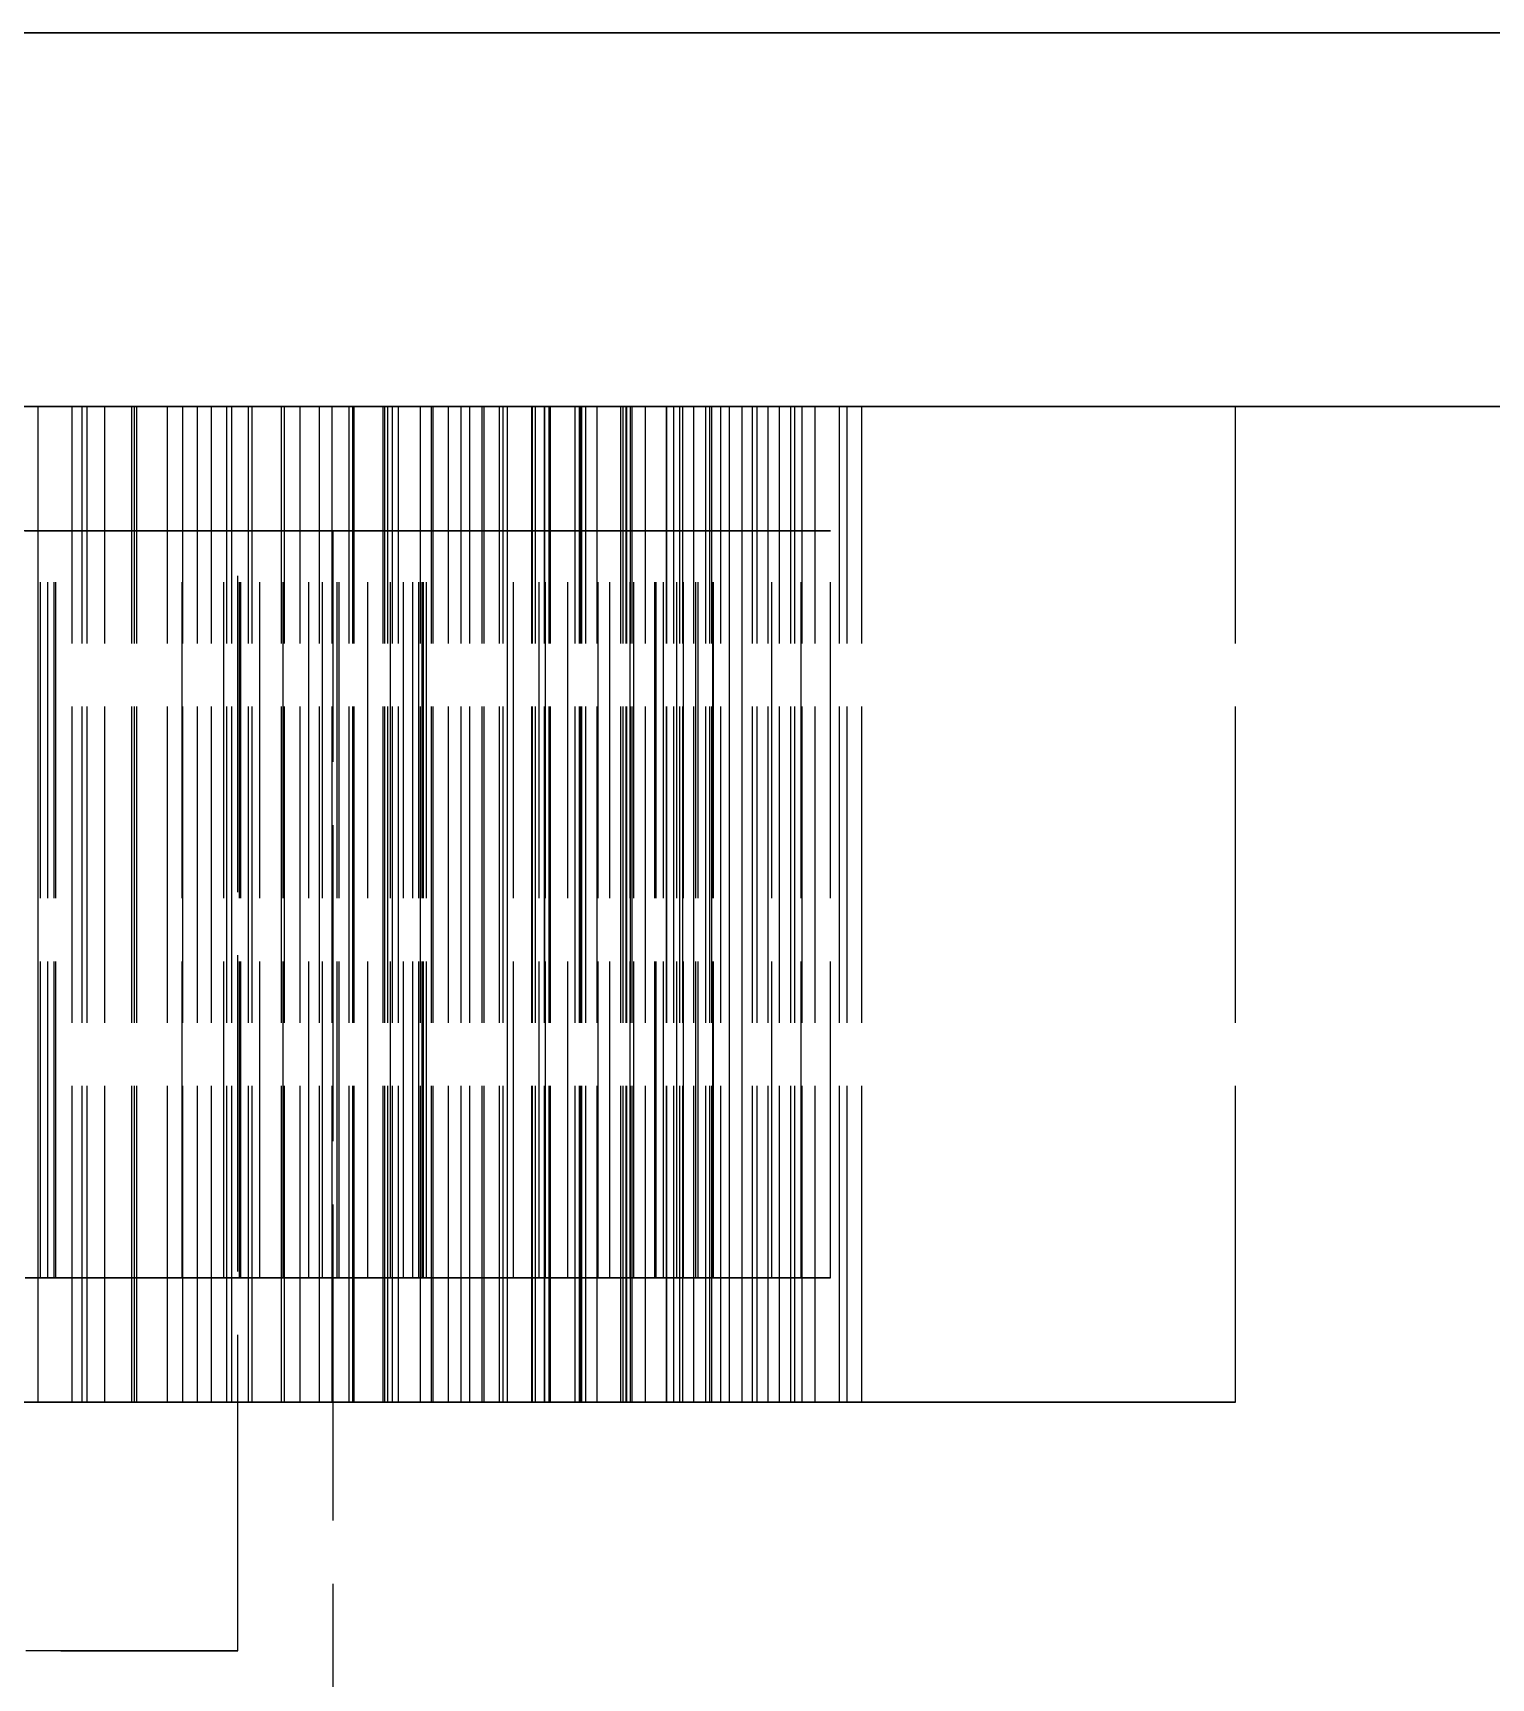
# Model space of a CAD drawing. Header units: millimetres. Extents: x -13 to 276, y -50 to 157.
# Drawn here: x 39.54 to 45.4, y 137.9 to 144.51 of the extents above; entities that cross this region are included whole.
import ezdxf

# ---------------------------------------------------------------- set-up
doc = ezdxf.new("R2010")
doc.units = ezdxf.units.MM
doc.linetypes.add('DASHED', pattern=[1.524, 1.27, -0.254])
doc.layers.add('HIDDEN', color=8, linetype='DASHED')
doc.layers.add('VISIBLE', color=7, linetype='CONTINUOUS')

msp = doc.modelspace()

# ---------------------------------------------------------------- linework, layer by layer
at = {"layer": 'HIDDEN'}
for points in [[(34.77381, 144.51), (35.53571, 144.51), (36.29762, 144.51), (37.05952, 144.51), (37.82143, 144.51), (38.58333, 144.51), (39.34524, 144.51), (40.10714, 144.51), (40.86905, 144.51), (41.63095, 144.51), (42.39286, 144.51), (43.15476, 144.51), (43.91667, 144.51), (44.67857, 144.51), (45.44048, 144.51), (46.20238, 144.51), (46.96429, 144.51), (47.72619, 144.51), (48.4881, 144.51), (49.25, 144.51)], [(44.375, 143.01), (43.76786, 143.01), (43.16071, 143.01), (42.55357, 143.01), (41.94643, 143.01), (41.33929, 143.01), (40.73214, 143.01), (40.125, 143.01), (39.51786, 143.01), (38.91071, 143.01), (38.30357, 143.01), (37.69643, 143.01), (37.08929, 143.01), (36.48214, 143.01), (35.875, 143.01), (35.26786, 143.01)], [(35.26786, 143.01), (35.875, 143.01), (36.48214, 143.01), (37.08929, 143.01), (37.69643, 143.01), (38.30357, 143.01), (38.91071, 143.01), (39.51786, 143.01), (40.125, 143.01), (40.73214, 143.01), (41.33929, 143.01), (41.94643, 143.01), (42.55357, 143.01), (43.16071, 143.01), (43.76786, 143.01), (44.375, 143.01)], [(47.25, 143.01), (46.55159, 143.01), (45.85317, 143.01), (45.15476, 143.01), (44.45635, 143.01), (43.75794, 143.01), (43.05952, 143.01), (42.36111, 143.01), (41.6627, 143.01), (40.96429, 143.01), (40.26587, 143.01), (39.56746, 143.01), (38.86905, 143.01), (38.17063, 143.01), (37.47222, 143.01), (36.77381, 143.01), (36.0754, 143.01), (35.37698, 143.01)], [(35.37698, 143.01), (36.0754, 143.01), (36.77381, 143.01), (37.47222, 143.01), (38.17063, 143.01), (38.86905, 143.01), (39.56746, 143.01), (40.26587, 143.01), (40.96429, 143.01), (41.6627, 143.01), (42.36111, 143.01), (43.05952, 143.01), (43.75794, 143.01), (44.45635, 143.01), (45.15476, 143.01), (45.85317, 143.01), (46.55159, 143.01), (47.25, 143.01)], [(39.74168, 143.01), (39.54443, 143.01)], [(39.54443, 143.01), (39.74168, 143.01)], [(39.76215, 143.01), (39.56522, 143.01)], [(39.56522, 143.01), (39.70149, 143.01)], [(39.70149, 143.01), (39.56522, 143.01)], [(39.56522, 143.01), (39.76215, 143.01)], [(39.56522, 139.01), (39.56522, 143.01)], [(39.56522, 139.01), (39.56522, 143.01)], [(39.70149, 143.01), (39.83346, 143.01)], [(39.83346, 143.01), (39.70149, 143.01)], [(39.70149, 139.01), (39.70149, 143.01)], [(39.70149, 139.01), (39.70149, 143.01)], [(39.94226, 143.01), (39.74168, 143.01)], [(39.74168, 143.01), (39.94226, 143.01)], [(39.74168, 139.01), (39.74168, 143.01)], [(39.74168, 139.01), (39.74168, 143.01)], [(39.95218, 143.01), (39.76215, 143.01)], [(39.76215, 143.01), (39.95218, 143.01)], [(39.76215, 139.01), (39.76215, 143.01)], [(39.76215, 139.01), (39.76215, 143.01)], [(39.83346, 143.01), (39.96142, 143.01)], [(39.96142, 143.01), (39.83346, 143.01)], [(39.83346, 139.01), (39.83346, 143.01)], [(39.83346, 139.01), (39.83346, 143.01)], [(40.14596, 143.01), (39.94226, 143.01)], [(39.94226, 143.01), (40.14596, 143.01)], [(39.94226, 139.01), (39.94226, 143.01)], [(39.94226, 139.01), (39.94226, 143.01)], [(40.14596, 143.01), (39.95218, 143.01)], [(39.95218, 143.01), (40.14596, 143.01)], [(39.95218, 139.01), (39.95218, 143.01)], [(39.95218, 139.01), (39.95218, 143.01)], [(39.96142, 143.01), (40.08555, 143.01)], [(40.08555, 143.01), (39.96142, 143.01)], [(39.96142, 139.01), (39.96142, 143.01)], [(39.96142, 139.01), (39.96142, 143.01)], [(40.08555, 143.01), (40.206, 143.01)], [(40.206, 143.01), (40.08555, 143.01)], [(40.08555, 139.01), (40.08555, 143.01)], [(40.08555, 139.01), (40.08555, 143.01)], [(40.34307, 143.01), (40.14596, 143.01)], [(40.32283, 143.01), (40.14596, 143.01)], [(40.14596, 143.01), (40.32283, 143.01)], [(40.14596, 143.01), (40.34307, 143.01)], [(40.14596, 139.01), (40.14596, 143.01)], [(40.14596, 139.01), (40.14596, 143.01)], [(40.14596, 139.01), (40.14596, 143.01)], [(40.14596, 139.01), (40.14596, 143.01)], [(40.206, 143.01), (40.32283, 143.01)], [(40.32283, 143.01), (40.206, 143.01)], [(40.206, 139.01), (40.206, 143.01)], [(40.206, 139.01), (40.206, 143.01)], [(40.4247, 143.01), (40.26123, 143.01)], [(40.26123, 143.01), (40.40976, 143.01)], [(40.40976, 143.01), (40.26123, 143.01)], [(40.26123, 143.01), (40.4247, 143.01)], [(40.26123, 139.01), (40.26123, 143.01)], [(40.26123, 139.01), (40.26123, 143.01)], [(40.32283, 139.01), (40.32283, 143.01)], [(40.32283, 139.01), (40.32283, 143.01)], [(40.54322, 143.01), (40.34307, 143.01)], [(40.34307, 143.01), (40.54322, 143.01)], [(40.34307, 139.01), (40.34307, 143.01)], [(40.34307, 139.01), (40.34307, 143.01)], [(40.40976, 143.01), (40.55465, 143.01)], [(40.55465, 143.01), (40.40976, 143.01)], [(40.40976, 139.01), (40.40976, 143.01)], [(40.40976, 139.01), (40.40976, 143.01)], [(40.61785, 143.01), (40.4247, 143.01)], [(40.4247, 143.01), (40.61785, 143.01)], [(40.4247, 139.01), (40.4247, 143.01)], [(40.4247, 139.01), (40.4247, 143.01)], [(40.74615, 143.01), (40.54322, 143.01)], [(40.54322, 143.01), (40.74615, 143.01)], [(40.54322, 139.01), (40.54322, 143.01)], [(40.54322, 139.01), (40.54322, 143.01)], [(40.55465, 143.01), (40.69615, 143.01)], [(40.69615, 143.01), (40.55465, 143.01)], [(40.55465, 139.01), (40.55465, 143.01)], [(40.55465, 139.01), (40.55465, 143.01)], [(40.81405, 143.01), (40.61785, 143.01)], [(40.61785, 143.01), (40.81405, 143.01)], [(40.61785, 139.01), (40.61785, 143.01)], [(40.61785, 139.01), (40.61785, 143.01)], [(40.69615, 143.01), (40.83438, 143.01)], [(40.83438, 143.01), (40.69615, 143.01)], [(40.69615, 139.01), (40.69615, 143.01)], [(40.69615, 139.01), (40.69615, 143.01)], [(40.95166, 143.01), (40.74615, 143.01)], [(40.74615, 143.01), (40.95166, 143.01)], [(40.74615, 139.01), (40.74615, 143.01)], [(40.74615, 139.01), (40.74615, 143.01)], [(41.01295, 143.01), (40.81405, 143.01)], [(40.81405, 143.01), (41.01295, 143.01)], [(40.81405, 139.01), (40.81405, 143.01)], [(40.81405, 139.01), (40.81405, 143.01)], [(40.95778, 143.01), (40.82917, 143.01)], [(40.82917, 143.01), (40.98869, 143.01)], [(40.98869, 143.01), (40.82917, 143.01)], [(40.82917, 143.01), (40.95778, 143.01)], [(40.82917, 139.01), (40.82917, 143.01)], [(40.82917, 139.01), (40.82917, 143.01)], [(40.83438, 143.01), (40.96945, 143.01)], [(40.96945, 143.01), (40.83438, 143.01)], [(40.83438, 139.01), (40.83438, 143.01)], [(40.83438, 139.01), (40.83438, 143.01)], [(41.10142, 143.01), (40.95166, 143.01)], [(40.95166, 143.01), (41.10142, 143.01)], [(40.95166, 139.01), (40.95166, 143.01)], [(40.95166, 139.01), (40.95166, 143.01)], [(41.15241, 143.01), (40.95778, 143.01)], [(40.95778, 143.01), (41.15241, 143.01)], [(40.95778, 139.01), (40.95778, 143.01)], [(40.95778, 139.01), (40.95778, 143.01)], [(40.96945, 143.01), (41.10142, 143.01)], [(41.10142, 143.01), (40.96945, 143.01)], [(40.96945, 139.01), (40.96945, 143.01)], [(40.96945, 139.01), (40.96945, 143.01)], [(40.98869, 143.01), (41.14527, 143.01)], [(41.14527, 143.01), (40.98869, 143.01)], [(40.98869, 139.01), (40.98869, 143.01)], [(40.98869, 139.01), (40.98869, 143.01)], [(41.21428, 143.01), (41.01295, 143.01)], [(41.01295, 143.01), (41.21428, 143.01)], [(41.01295, 139.01), (41.01295, 143.01)], [(41.01295, 139.01), (41.01295, 143.01)], [(41.10142, 139.01), (41.10142, 143.01)], [(41.10142, 139.01), (41.10142, 143.01)], [(41.14527, 143.01), (41.29909, 143.01)], [(41.29909, 143.01), (41.14527, 143.01)], [(41.14527, 139.01), (41.14527, 143.01)], [(41.14527, 139.01), (41.14527, 143.01)], [(41.34936, 143.01), (41.15241, 143.01)], [(41.15241, 143.01), (41.34936, 143.01)], [(41.15241, 139.01), (41.15241, 143.01)], [(41.15241, 139.01), (41.15241, 143.01)], [(41.41782, 143.01), (41.21428, 143.01)], [(41.21428, 143.01), (41.41782, 143.01)], [(41.21428, 139.01), (41.21428, 143.01)], [(41.21428, 139.01), (41.21428, 143.01)], [(41.35685, 143.01), (41.26419, 143.01)], [(41.26419, 143.01), (41.43334, 143.01)], [(41.43334, 143.01), (41.26419, 143.01)], [(41.26419, 143.01), (41.35685, 143.01)], [(41.26419, 139.01), (41.26419, 143.01)], [(41.26419, 139.01), (41.26419, 143.01)], [(41.29909, 143.01), (41.45025, 143.01)], [(41.45025, 143.01), (41.29909, 143.01)], [(41.29909, 139.01), (41.29909, 143.01)], [(41.29909, 139.01), (41.29909, 143.01)], [(41.54834, 143.01), (41.34936, 143.01)], [(41.34936, 143.01), (41.54834, 143.01)], [(41.34936, 139.01), (41.34936, 143.01)], [(41.34936, 139.01), (41.34936, 143.01)], [(41.55129, 143.01), (41.35685, 143.01)], [(41.35685, 143.01), (41.55129, 143.01)], [(41.35685, 139.01), (41.35685, 143.01)], [(41.35685, 139.01), (41.35685, 143.01)], [(41.62339, 143.01), (41.41782, 143.01)], [(41.41782, 143.01), (41.62339, 143.01)], [(41.41782, 139.01), (41.41782, 143.01)], [(41.41782, 139.01), (41.41782, 143.01)], [(41.43334, 143.01), (41.60028, 143.01)], [(41.60028, 143.01), (41.43334, 143.01)], [(41.43334, 139.01), (41.43334, 143.01)], [(41.43334, 139.01), (41.43334, 143.01)], [(41.45025, 143.01), (41.5988, 143.01)], [(41.5988, 143.01), (41.45025, 143.01)], [(41.45025, 139.01), (41.45025, 143.01)], [(41.45025, 139.01), (41.45025, 143.01)], [(41.74914, 143.01), (41.54834, 143.01)], [(41.54834, 143.01), (41.74914, 143.01)], [(41.54834, 139.01), (41.54834, 143.01)], [(41.54834, 139.01), (41.54834, 143.01)], [(41.74731, 143.01), (41.55129, 143.01)], [(41.55129, 143.01), (41.74731, 143.01)], [(41.55129, 139.01), (41.55129, 143.01)], [(41.55129, 139.01), (41.55129, 143.01)], [(41.6185, 143.01), (41.56259, 143.01)], [(41.56259, 143.01), (41.73992, 143.01)], [(41.73992, 143.01), (41.56259, 143.01)], [(41.56259, 143.01), (41.6185, 143.01)], [(41.56259, 139.01), (41.56259, 143.01)], [(41.56259, 139.01), (41.56259, 143.01)], [(41.5988, 143.01), (41.74476, 143.01)], [(41.74476, 143.01), (41.5988, 143.01)], [(41.5988, 139.01), (41.5988, 143.01)], [(41.5988, 139.01), (41.5988, 143.01)], [(41.60028, 143.01), (41.76511, 143.01)], [(41.76511, 143.01), (41.60028, 143.01)], [(41.60028, 139.01), (41.60028, 143.01)], [(41.60028, 139.01), (41.60028, 143.01)], [(41.81109, 143.01), (41.6185, 143.01)], [(41.6185, 143.01), (41.81109, 143.01)], [(41.6185, 139.01), (41.6185, 143.01)], [(41.6185, 139.01), (41.6185, 143.01)], [(41.74476, 143.01), (41.62339, 143.01)], [(41.62339, 143.01), (41.74476, 143.01)], [(41.62339, 139.01), (41.62339, 143.01)], [(41.62339, 139.01), (41.62339, 143.01)], [(41.7405, 143.01), (41.72181, 143.01)], [(41.72181, 143.01), (41.90581, 143.01)], [(41.90581, 143.01), (41.72181, 143.01)], [(41.72181, 143.01), (41.7405, 143.01)], [(41.72181, 139.01), (41.72181, 143.01)], [(41.72181, 139.01), (41.72181, 143.01)], [(41.73992, 143.01), (41.91579, 143.01)], [(41.91579, 143.01), (41.73992, 143.01)], [(41.73992, 139.01), (41.73992, 143.01)], [(41.73992, 139.01), (41.73992, 143.01)], [(41.7405, 143.01), (41.9296, 143.01)], [(41.9296, 143.01), (41.7405, 143.01)], [(41.7405, 139.01), (41.7405, 143.01)], [(41.7405, 139.01), (41.7405, 143.01)], [(41.74476, 139.01), (41.74476, 143.01)], [(41.74476, 139.01), (41.74476, 143.01)], [(41.94468, 143.01), (41.74731, 143.01)], [(41.74731, 143.01), (41.94468, 143.01)], [(41.74731, 139.01), (41.74731, 143.01)], [(41.74731, 139.01), (41.74731, 143.01)], [(41.95155, 143.01), (41.74914, 143.01)], [(41.74914, 143.01), (41.95155, 143.01)], [(41.74914, 139.01), (41.74914, 143.01)], [(41.74914, 139.01), (41.74914, 143.01)], [(41.76511, 143.01), (41.9279, 143.01)], [(41.9279, 143.01), (41.76511, 143.01)], [(41.76511, 139.01), (41.76511, 143.01)], [(41.76511, 139.01), (41.76511, 143.01)], [(42.00451, 143.01), (41.81109, 143.01)], [(41.81109, 143.01), (42.00451, 143.01)], [(41.81109, 139.01), (41.81109, 143.01)], [(41.81109, 139.01), (41.81109, 143.01)], [(41.90581, 143.01), (42.08911, 143.01)], [(42.08911, 143.01), (41.90581, 143.01)], [(41.90581, 139.01), (41.90581, 143.01)], [(41.90581, 139.01), (41.90581, 143.01)], [(41.91579, 143.01), (42.09023, 143.01)], [(42.09023, 143.01), (41.91579, 143.01)], [(41.91579, 139.01), (41.91579, 143.01)], [(41.91579, 139.01), (41.91579, 143.01)], [(41.9279, 143.01), (42.08865, 143.01)], [(42.08865, 143.01), (41.9279, 143.01)], [(41.9279, 139.01), (41.9279, 143.01)], [(41.9279, 139.01), (41.9279, 143.01)], [(41.9296, 143.01), (42.11877, 143.01)], [(42.11877, 143.01), (41.9296, 143.01)], [(41.9296, 139.01), (41.9296, 143.01)], [(41.9296, 139.01), (41.9296, 143.01)], [(42.14323, 143.01), (41.94468, 143.01)], [(41.94468, 143.01), (42.14323, 143.01)], [(41.94468, 139.01), (41.94468, 143.01)], [(41.94468, 139.01), (41.94468, 143.01)], [(42.15543, 143.01), (41.95155, 143.01)], [(41.95155, 143.01), (42.15543, 143.01)], [(41.95155, 139.01), (41.95155, 143.01)], [(41.95155, 139.01), (41.95155, 143.01)], [(42.19859, 143.01), (42.00451, 143.01)], [(42.00451, 143.01), (42.19859, 143.01)], [(42.00451, 139.01), (42.00451, 143.01)], [(42.00451, 139.01), (42.00451, 143.01)], [(42.08865, 143.01), (42.24738, 143.01)], [(42.24738, 143.01), (42.08865, 143.01)], [(42.08865, 139.01), (42.08865, 143.01)], [(42.08865, 139.01), (42.08865, 143.01)], [(42.08911, 143.01), (42.27168, 143.01)], [(42.27168, 143.01), (42.08911, 143.01)], [(42.08911, 139.01), (42.08911, 143.01)], [(42.08911, 139.01), (42.08911, 143.01)], [(42.09023, 143.01), (42.26326, 143.01)], [(42.26326, 143.01), (42.09023, 143.01)], [(42.09023, 139.01), (42.09023, 143.01)], [(42.09023, 139.01), (42.09023, 143.01)], [(42.11877, 143.01), (42.3079, 143.01)], [(42.3079, 143.01), (42.11877, 143.01)], [(42.11877, 139.01), (42.11877, 143.01)], [(42.11877, 139.01), (42.11877, 143.01)], [(42.3428, 143.01), (42.14323, 143.01)], [(42.14323, 143.01), (42.3428, 143.01)], [(42.14323, 139.01), (42.14323, 143.01)], [(42.14323, 139.01), (42.14323, 143.01)], [(42.24738, 143.01), (42.15543, 143.01)], [(42.15543, 143.01), (42.24738, 143.01)], [(42.15543, 139.01), (42.15543, 143.01)], [(42.15543, 139.01), (42.15543, 143.01)], [(42.3932, 143.01), (42.19859, 143.01)], [(42.19859, 143.01), (42.3932, 143.01)], [(42.19859, 139.01), (42.19859, 143.01)], [(42.19859, 139.01), (42.19859, 143.01)], [(42.24738, 139.01), (42.24738, 143.01)], [(42.24738, 139.01), (42.24738, 143.01)], [(42.26326, 143.01), (42.43485, 143.01)], [(42.43485, 143.01), (42.26326, 143.01)], [(42.26326, 139.01), (42.26326, 143.01)], [(42.26326, 139.01), (42.26326, 143.01)], [(42.27168, 143.01), (42.45347, 143.01)], [(42.45347, 143.01), (42.27168, 143.01)], [(42.27168, 139.01), (42.27168, 143.01)], [(42.27168, 139.01), (42.27168, 143.01)], [(42.3079, 143.01), (42.49691, 143.01)], [(42.49691, 143.01), (42.3079, 143.01)], [(42.3079, 139.01), (42.3079, 143.01)], [(42.3079, 139.01), (42.3079, 143.01)], [(42.54325, 143.01), (42.3428, 143.01)], [(42.3428, 143.01), (42.54325, 143.01)], [(42.3428, 139.01), (42.3428, 143.01)], [(42.3428, 139.01), (42.3428, 143.01)], [(42.58821, 143.01), (42.3932, 143.01)], [(42.3932, 143.01), (42.58821, 143.01)], [(42.3932, 139.01), (42.3932, 143.01)], [(42.3932, 139.01), (42.3932, 143.01)], [(42.43485, 143.01), (42.60498, 143.01)], [(42.60498, 143.01), (42.43485, 143.01)], [(42.43485, 139.01), (42.43485, 143.01)], [(42.43485, 139.01), (42.43485, 143.01)], [(42.45347, 143.01), (42.63444, 143.01)], [(42.63444, 143.01), (42.45347, 143.01)], [(42.45347, 139.01), (42.45347, 143.01)], [(42.45347, 139.01), (42.45347, 143.01)], [(42.49691, 143.01), (42.6857, 143.01)], [(42.6857, 143.01), (42.49691, 143.01)], [(42.49691, 139.01), (42.49691, 143.01)], [(42.49691, 139.01), (42.49691, 143.01)], [(42.60498, 143.01), (42.54325, 143.01)], [(42.54325, 143.01), (42.60498, 143.01)], [(42.54325, 139.01), (42.54325, 143.01)], [(42.54325, 139.01), (42.54325, 143.01)], [(42.78352, 143.01), (42.58821, 143.01)], [(42.58821, 143.01), (42.78352, 143.01)], [(42.58821, 139.01), (42.58821, 143.01)], [(42.58821, 139.01), (42.58821, 143.01)], [(42.60498, 139.01), (42.60498, 143.01)], [(42.60498, 139.01), (42.60498, 143.01)], [(42.63444, 143.01), (42.81452, 143.01)], [(42.81452, 143.01), (42.63444, 143.01)], [(42.63444, 139.01), (42.63444, 143.01)], [(42.63444, 139.01), (42.63444, 143.01)], [(42.6857, 143.01), (42.8742, 143.01)], [(42.8742, 143.01), (42.6857, 143.01)], [(42.6857, 139.01), (42.6857, 143.01)], [(42.6857, 139.01), (42.6857, 143.01)], [(42.81452, 143.01), (42.78352, 143.01)], [(42.78352, 143.01), (42.81452, 143.01)], [(42.78352, 139.01), (42.78352, 143.01)], [(42.78352, 139.01), (42.78352, 143.01)], [(42.81452, 139.01), (42.81452, 143.01)], [(42.81452, 139.01), (42.81452, 143.01)], [(42.8742, 139.01), (42.8742, 143.01)], [(42.8742, 139.01), (42.8742, 143.01)], [(44.375, 139.01), (44.375, 143.01)], [(38.12084, 142.51), (40.37916, 142.51)], [(40.36803, 142.51), (38.13197, 142.51)], [(39.5119, 142.51), (39.55952, 142.51), (39.60714, 142.51), (39.65476, 142.51), (39.70238, 142.51), (39.75, 142.51), (39.79762, 142.51), (39.84524, 142.51), (39.89286, 142.51), (39.94048, 142.51), (39.9881, 142.51), (40.03571, 142.51), (40.08333, 142.51), (40.13095, 142.51), (40.17857, 142.51), (40.22619, 142.51), (40.27381, 142.51), (40.32143, 142.51), (40.36905, 142.51), (40.41667, 142.51), (40.46429, 142.51), (40.5119, 142.51), (40.55952, 142.51), (40.60714, 142.51), (40.65476, 142.51), (40.70238, 142.51), (40.75, 142.51)], [(39.51329, 142.51), (39.56508, 142.51)], [(39.56508, 142.51), (39.51329, 142.51)], [(40.775, 142.51), (40.72659, 142.51), (40.67817, 142.51), (40.62976, 142.51), (40.58135, 142.51), (40.53294, 142.51), (40.48452, 142.51), (40.43611, 142.51), (40.3877, 142.51), (40.33929, 142.51), (40.29087, 142.51), (40.24246, 142.51), (40.19405, 142.51), (40.14563, 142.51), (40.09722, 142.51), (40.04881, 142.51), (40.0004, 142.51), (39.95198, 142.51), (39.90357, 142.51), (39.85516, 142.51), (39.80675, 142.51), (39.75833, 142.51), (39.70992, 142.51), (39.66151, 142.51), (39.6131, 142.51), (39.56468, 142.51), (39.51627, 142.51)], [(39.56508, 142.51), (39.60458, 142.51)], [(39.60458, 142.51), (39.56508, 142.51)], [(39.56508, 139.51), (39.56508, 142.51)], [(39.56508, 139.51), (39.56508, 142.51)], [(39.57547, 142.51), (40.14444, 142.51)], [(39.63632, 142.51), (39.57547, 142.51)], [(40.14444, 142.51), (39.57547, 142.51)], [(39.57547, 142.51), (39.63632, 142.51)], [(39.57547, 139.51), (39.57547, 142.51)], [(39.57547, 139.51), (39.57547, 142.51)], [(39.60458, 142.51), (39.63013, 142.51)], [(39.63013, 142.51), (39.60458, 142.51)], [(39.60458, 139.51), (39.60458, 142.51)], [(39.60458, 139.51), (39.60458, 142.51)], [(39.63013, 142.51), (39.63632, 142.51)], [(39.63632, 142.51), (39.63013, 142.51)], [(39.63013, 139.51), (39.63013, 142.51)], [(39.63013, 139.51), (39.63013, 142.51)], [(39.63632, 139.51), (39.63632, 142.51)], [(39.63632, 139.51), (39.63632, 142.51)], [(40.14444, 142.51), (40.31168, 142.51)], [(40.31168, 142.51), (40.14444, 142.51)], [(40.14444, 139.51), (40.14444, 142.51)], [(40.14444, 139.51), (40.14444, 142.51)], [(40.31168, 142.51), (40.37471, 142.51)], [(40.37471, 142.51), (40.31168, 142.51)], [(40.31168, 139.51), (40.31168, 142.51)], [(40.31168, 139.51), (40.31168, 142.51)], [(40.75, 142.51), (40.74394, 142.51), (40.73787, 142.51), (40.73181, 142.51), (40.72575, 142.51), (40.71969, 142.51), (40.71362, 142.51), (40.70756, 142.51), (40.7015, 142.51), (40.69543, 142.51), (40.68937, 142.51), (40.68331, 142.51), (40.67724, 142.51), (40.67118, 142.51), (40.66512, 142.51), (40.65906, 142.51), (40.65299, 142.51), (40.64693, 142.51), (40.64087, 142.51), (40.6348, 142.51), (40.62874, 142.51), (40.62268, 142.51), (40.61662, 142.51), (40.61055, 142.51), (40.60449, 142.51), (40.59843, 142.51), (40.59236, 142.51), (40.5863, 142.51), (40.58024, 142.51), (40.57417, 142.51), (40.56811, 142.51), (40.56205, 142.51), (40.55599, 142.51), (40.54992, 142.51), (40.54386, 142.51), (40.5378, 142.51), (40.53173, 142.51), (40.52567, 142.51), (40.51961, 142.51), (40.51354, 142.51), (40.50748, 142.51), (40.50142, 142.51), (40.49536, 142.51), (40.48929, 142.51), (40.48323, 142.51), (40.47717, 142.51), (40.4711, 142.51), (40.46504, 142.51), (40.45898, 142.51), (40.45292, 142.51), (40.44685, 142.51), (40.44079, 142.51), (40.43473, 142.51), (40.42866, 142.51), (40.4226, 142.51), (40.41654, 142.51), (40.41047, 142.51), (40.40441, 142.51), (40.39835, 142.51), (40.39229, 142.51), (40.38622, 142.51), (40.38016, 142.51), (40.3741, 142.51), (40.36803, 142.51)], [(40.36803, 138.011), (40.36803, 142.51)], [(40.37471, 142.51), (40.45559, 142.51)], [(40.45559, 142.51), (40.37471, 142.51)], [(40.37471, 139.51), (40.37471, 142.51)], [(40.37471, 139.51), (40.37471, 142.51)], [(40.37916, 142.51), (40.38544, 142.51), (40.39173, 142.51), (40.39801, 142.51), (40.40429, 142.51), (40.41057, 142.51), (40.41686, 142.51), (40.42314, 142.51), (40.42942, 142.51), (40.43571, 142.51), (40.44199, 142.51), (40.44827, 142.51), (40.45456, 142.51), (40.46084, 142.51), (40.46712, 142.51), (40.47341, 142.51), (40.47969, 142.51), (40.48597, 142.51), (40.49226, 142.51), (40.49854, 142.51), (40.50482, 142.51), (40.51111, 142.51), (40.51739, 142.51), (40.52367, 142.51), (40.52996, 142.51), (40.53624, 142.51), (40.54252, 142.51), (40.54881, 142.51), (40.55509, 142.51), (40.56137, 142.51), (40.56765, 142.51), (40.57394, 142.51), (40.58022, 142.51), (40.5865, 142.51), (40.59279, 142.51), (40.59907, 142.51), (40.60535, 142.51), (40.61164, 142.51), (40.61792, 142.51), (40.6242, 142.51), (40.63049, 142.51), (40.63677, 142.51), (40.64305, 142.51), (40.64934, 142.51), (40.65562, 142.51), (40.6619, 142.51), (40.66819, 142.51), (40.67447, 142.51), (40.68075, 142.51), (40.68704, 142.51), (40.69332, 142.51), (40.6996, 142.51), (40.70588, 142.51), (40.71217, 142.51), (40.71845, 142.51), (40.72473, 142.51), (40.73102, 142.51), (40.7373, 142.51), (40.74358, 142.51), (40.74987, 142.51), (40.75615, 142.51), (40.76243, 142.51), (40.76872, 142.51), (40.775, 142.51)], [(40.37916, 139.51), (40.37916, 142.51)], [(40.45559, 142.51), (40.54903, 142.51)], [(40.54903, 142.51), (40.45559, 142.51)], [(40.45559, 139.51), (40.45559, 142.51)], [(40.45559, 139.51), (40.45559, 142.51)], [(40.54903, 142.51), (40.65319, 142.51)], [(40.65319, 142.51), (40.54903, 142.51)], [(40.54903, 139.51), (40.54903, 142.51)], [(40.54903, 139.51), (40.54903, 142.51)], [(40.65319, 142.51), (40.76701, 142.51)], [(40.76701, 142.51), (40.65319, 142.51)], [(40.65319, 139.51), (40.65319, 142.51)], [(40.65319, 139.51), (40.65319, 142.51)], [(40.70816, 142.51), (41.12467, 142.51)], [(40.98081, 142.51), (40.70816, 142.51)], [(41.12467, 142.51), (40.70816, 142.51)], [(40.70816, 142.51), (40.98081, 142.51)], [(40.70816, 139.51), (40.70816, 142.51)], [(40.70816, 139.51), (40.70816, 142.51)], [(40.75, 137.01), (40.75, 142.51)], [(40.76701, 142.51), (40.88972, 142.51)], [(40.88972, 142.51), (40.76701, 142.51)], [(40.76701, 139.51), (40.76701, 142.51)], [(40.76701, 139.51), (40.76701, 142.51)], [(40.775, 139.51), (40.775, 142.51)], [(40.88972, 142.51), (41.10801, 142.51)], [(41.10801, 142.51), (40.88972, 142.51)], [(40.88972, 139.51), (40.88972, 142.51)], [(40.88972, 139.51), (40.88972, 142.51)], [(41.03311, 142.51), (40.98081, 142.51)], [(40.98081, 142.51), (41.03311, 142.51)], [(40.98081, 139.51), (40.98081, 142.51)], [(40.98081, 139.51), (40.98081, 142.51)], [(41.06975, 142.51), (41.03311, 142.51)], [(41.03311, 142.51), (41.06975, 142.51)], [(41.03311, 139.51), (41.03311, 142.51)], [(41.03311, 139.51), (41.03311, 142.51)], [(41.09476, 142.51), (41.06975, 142.51)], [(41.06975, 142.51), (41.09476, 142.51)], [(41.06975, 139.51), (41.06975, 142.51)], [(41.06975, 139.51), (41.06975, 142.51)], [(41.10923, 142.51), (41.09476, 142.51)], [(41.09476, 142.51), (41.10923, 142.51)], [(41.09476, 139.51), (41.09476, 142.51)], [(41.09476, 139.51), (41.09476, 142.51)], [(41.10801, 142.51), (41.11359, 142.51)], [(41.11359, 142.51), (41.10801, 142.51)], [(41.10801, 139.51), (41.10801, 142.51)], [(41.10801, 139.51), (41.10801, 142.51)], [(41.11359, 142.51), (41.10923, 142.51)], [(41.10923, 142.51), (41.11359, 142.51)], [(41.10923, 139.51), (41.10923, 142.51)], [(41.10923, 139.51), (41.10923, 142.51)], [(41.11359, 139.51), (41.11359, 142.51)], [(41.11359, 139.51), (41.11359, 142.51)], [(41.12467, 142.51), (41.4752, 142.51)], [(41.4752, 142.51), (41.12467, 142.51)], [(41.12467, 139.51), (41.12467, 142.51)], [(41.12467, 139.51), (41.12467, 142.51)], [(41.45014, 139.51), (41.45014, 142.51)], [(41.45014, 142.51), (41.60259, 142.51)], [(41.86152, 142.51), (41.45014, 142.51)], [(41.60259, 142.51), (41.45014, 142.51)], [(41.45014, 142.51), (41.86152, 142.51)], [(41.45014, 139.51), (41.45014, 142.51)], [(41.4752, 142.51), (41.57818, 142.51)], [(41.57818, 142.51), (41.4752, 142.51)], [(41.4752, 139.51), (41.4752, 142.51)], [(41.4752, 139.51), (41.4752, 142.51)], [(41.57818, 142.51), (41.69273, 142.51)], [(41.69273, 142.51), (41.57818, 142.51)], [(41.57818, 139.51), (41.57818, 142.51)], [(41.57818, 139.51), (41.57818, 142.51)], [(41.60259, 139.51), (41.60259, 142.51)], [(41.60259, 142.51), (42.04248, 142.51)], [(42.04248, 142.51), (41.60259, 142.51)], [(41.60259, 139.51), (41.60259, 142.51)], [(41.69273, 142.51), (41.81506, 142.51)], [(41.81506, 142.51), (41.69273, 142.51)], [(41.69273, 139.51), (41.69273, 142.51)], [(41.69273, 139.51), (41.69273, 142.51)], [(41.81506, 142.51), (41.94369, 142.51)], [(41.94369, 142.51), (41.81506, 142.51)], [(41.81506, 139.51), (41.81506, 142.51)], [(41.81506, 139.51), (41.81506, 142.51)], [(41.95831, 142.51), (41.86152, 142.51)], [(41.86152, 142.51), (41.95831, 142.51)], [(41.86152, 139.51), (41.86152, 142.51)], [(41.86152, 139.51), (41.86152, 142.51)], [(41.94369, 142.51), (42.07763, 142.51)], [(42.07763, 142.51), (41.94369, 142.51)], [(41.94369, 139.51), (41.94369, 142.51)], [(41.94369, 139.51), (41.94369, 142.51)], [(42.04732, 142.51), (41.95831, 142.51)], [(41.95831, 142.51), (42.04732, 142.51)], [(41.95831, 139.51), (41.95831, 142.51)], [(41.95831, 139.51), (41.95831, 142.51)], [(42.04248, 139.51), (42.04248, 142.51)], [(42.04248, 142.51), (42.15782, 142.51)], [(42.15782, 142.51), (42.04248, 142.51)], [(42.04248, 139.51), (42.04248, 142.51)], [(42.13014, 142.51), (42.04732, 142.51)], [(42.04732, 142.51), (42.13014, 142.51)], [(42.04732, 139.51), (42.04732, 142.51)], [(42.04732, 139.51), (42.04732, 142.51)], [(42.07763, 142.51), (42.21611, 142.51)], [(42.21611, 142.51), (42.07763, 142.51)], [(42.07763, 139.51), (42.07763, 142.51)], [(42.07763, 139.51), (42.07763, 142.51)], [(42.20698, 142.51), (42.13014, 142.51)], [(42.13014, 142.51), (42.20698, 142.51)], [(42.13014, 139.51), (42.13014, 142.51)], [(42.13014, 139.51), (42.13014, 142.51)], [(42.15782, 139.51), (42.15782, 142.51)], [(42.15782, 142.51), (42.27534, 142.51)], [(42.27534, 142.51), (42.15782, 142.51)], [(42.15782, 139.51), (42.15782, 142.51)], [(42.27773, 142.51), (42.20698, 142.51)], [(42.20698, 142.51), (42.27773, 142.51)], [(42.20698, 139.51), (42.20698, 142.51)], [(42.20698, 139.51), (42.20698, 142.51)], [(42.21611, 142.51), (42.34214, 142.51)], [(42.34214, 142.51), (42.21611, 142.51)], [(42.21611, 139.51), (42.21611, 142.51)], [(42.21611, 139.51), (42.21611, 142.51)], [(42.27534, 142.51), (42.39379, 142.51)], [(42.39379, 142.51), (42.27534, 142.51)], [(42.27534, 139.51), (42.27534, 142.51)], [(42.27534, 139.51), (42.27534, 142.51)], [(42.34214, 142.51), (42.27773, 142.51)], [(42.27773, 142.51), (42.34214, 142.51)], [(42.27773, 139.51), (42.27773, 142.51)], [(42.27773, 139.51), (42.27773, 142.51)], [(42.34214, 139.51), (42.34214, 142.51)], [(42.34214, 139.51), (42.34214, 142.51)], [(42.39379, 142.51), (42.51242, 142.51)], [(42.51242, 142.51), (42.39379, 142.51)], [(42.39379, 139.51), (42.39379, 142.51)], [(42.39379, 139.51), (42.39379, 142.51)], [(42.51242, 142.51), (42.6306, 142.51)], [(42.6306, 142.51), (42.51242, 142.51)], [(42.51242, 139.51), (42.51242, 142.51)], [(42.51242, 139.51), (42.51242, 142.51)], [(42.6306, 142.51), (42.74773, 142.51)], [(42.74773, 142.51), (42.6306, 142.51)], [(42.6306, 139.51), (42.6306, 142.51)], [(42.6306, 139.51), (42.6306, 142.51)], [(42.74773, 139.51), (42.74773, 142.51)], [(42.74773, 139.51), (42.74773, 142.51)], [(38.12084, 139.51), (40.37916, 139.51)], [(39.51329, 139.51), (39.56508, 139.51)], [(39.56508, 139.51), (39.51329, 139.51)], [(39.51627, 139.51), (39.56468, 139.51), (39.6131, 139.51), (39.66151, 139.51), (39.70992, 139.51), (39.75833, 139.51), (39.80675, 139.51), (39.85516, 139.51), (39.90357, 139.51), (39.95198, 139.51), (40.0004, 139.51), (40.04881, 139.51), (40.09722, 139.51), (40.14563, 139.51), (40.19405, 139.51), (40.24246, 139.51), (40.29087, 139.51), (40.33929, 139.51), (40.3877, 139.51), (40.43611, 139.51), (40.48452, 139.51), (40.53294, 139.51), (40.58135, 139.51), (40.62976, 139.51), (40.67817, 139.51), (40.72659, 139.51), (40.775, 139.51)], [(39.56508, 139.51), (39.60458, 139.51)], [(39.60458, 139.51), (39.56508, 139.51)], [(39.57547, 139.51), (40.14444, 139.51)], [(39.63632, 139.51), (39.57547, 139.51)], [(40.14444, 139.51), (39.57547, 139.51)], [(39.57547, 139.51), (39.63632, 139.51)], [(39.60458, 139.51), (39.63013, 139.51)], [(39.63013, 139.51), (39.60458, 139.51)], [(39.63013, 139.51), (39.63632, 139.51)], [(39.63632, 139.51), (39.63013, 139.51)], [(40.14444, 139.51), (40.31168, 139.51)], [(40.31168, 139.51), (40.14444, 139.51)], [(40.31168, 139.51), (40.37471, 139.51)], [(40.37471, 139.51), (40.31168, 139.51)], [(40.37471, 139.51), (40.45559, 139.51)], [(40.45559, 139.51), (40.37471, 139.51)], [(40.775, 139.51), (40.76872, 139.51), (40.76243, 139.51), (40.75615, 139.51), (40.74987, 139.51), (40.74358, 139.51), (40.7373, 139.51), (40.73102, 139.51), (40.72473, 139.51), (40.71845, 139.51), (40.71217, 139.51), (40.70588, 139.51), (40.6996, 139.51), (40.69332, 139.51), (40.68704, 139.51), (40.68075, 139.51), (40.67447, 139.51), (40.66819, 139.51), (40.6619, 139.51), (40.65562, 139.51), (40.64934, 139.51), (40.64305, 139.51), (40.63677, 139.51), (40.63049, 139.51), (40.6242, 139.51), (40.61792, 139.51), (40.61164, 139.51), (40.60535, 139.51), (40.59907, 139.51), (40.59279, 139.51), (40.5865, 139.51), (40.58022, 139.51), (40.57394, 139.51), (40.56765, 139.51), (40.56137, 139.51), (40.55509, 139.51), (40.54881, 139.51), (40.54252, 139.51), (40.53624, 139.51), (40.52996, 139.51), (40.52367, 139.51), (40.51739, 139.51), (40.51111, 139.51), (40.50482, 139.51), (40.49854, 139.51), (40.49226, 139.51), (40.48597, 139.51), (40.47969, 139.51), (40.47341, 139.51), (40.46712, 139.51), (40.46084, 139.51), (40.45456, 139.51), (40.44827, 139.51), (40.44199, 139.51), (40.43571, 139.51), (40.42942, 139.51), (40.42314, 139.51), (40.41686, 139.51), (40.41057, 139.51), (40.40429, 139.51), (40.39801, 139.51), (40.39173, 139.51), (40.38544, 139.51), (40.37916, 139.51)], [(40.45559, 139.51), (40.54903, 139.51)], [(40.54903, 139.51), (40.45559, 139.51)], [(40.54903, 139.51), (40.65319, 139.51)], [(40.65319, 139.51), (40.54903, 139.51)], [(40.65319, 139.51), (40.76701, 139.51)], [(40.76701, 139.51), (40.65319, 139.51)], [(40.70816, 139.51), (41.12467, 139.51)], [(40.98081, 139.51), (40.70816, 139.51)], [(41.12467, 139.51), (40.70816, 139.51)], [(40.70816, 139.51), (40.98081, 139.51)], [(40.76701, 139.51), (40.88972, 139.51)], [(40.88972, 139.51), (40.76701, 139.51)], [(40.88972, 139.51), (41.10801, 139.51)], [(41.10801, 139.51), (40.88972, 139.51)], [(41.03311, 139.51), (40.98081, 139.51)], [(40.98081, 139.51), (41.03311, 139.51)], [(41.06975, 139.51), (41.03311, 139.51)], [(41.03311, 139.51), (41.06975, 139.51)], [(41.09476, 139.51), (41.06975, 139.51)], [(41.06975, 139.51), (41.09476, 139.51)], [(41.10923, 139.51), (41.09476, 139.51)], [(41.09476, 139.51), (41.10923, 139.51)], [(41.10801, 139.51), (41.11359, 139.51)], [(41.11359, 139.51), (41.10801, 139.51)], [(41.11359, 139.51), (41.10923, 139.51)], [(41.10923, 139.51), (41.11359, 139.51)], [(41.12467, 139.51), (41.4752, 139.51)], [(41.4752, 139.51), (41.12467, 139.51)], [(41.45014, 139.51), (41.60259, 139.51)], [(41.86152, 139.51), (41.45014, 139.51)], [(41.60259, 139.51), (41.45014, 139.51)], [(41.45014, 139.51), (41.86152, 139.51)], [(41.4752, 139.51), (41.57818, 139.51)], [(41.57818, 139.51), (41.4752, 139.51)], [(41.57818, 139.51), (41.69273, 139.51)], [(41.69273, 139.51), (41.57818, 139.51)], [(41.60259, 139.51), (42.04248, 139.51)], [(42.04248, 139.51), (41.60259, 139.51)], [(41.69273, 139.51), (41.81506, 139.51)], [(41.81506, 139.51), (41.69273, 139.51)], [(41.81506, 139.51), (41.94369, 139.51)], [(41.94369, 139.51), (41.81506, 139.51)], [(41.95831, 139.51), (41.86152, 139.51)], [(41.86152, 139.51), (41.95831, 139.51)], [(41.94369, 139.51), (42.07763, 139.51)], [(42.07763, 139.51), (41.94369, 139.51)], [(42.04732, 139.51), (41.95831, 139.51)], [(41.95831, 139.51), (42.04732, 139.51)], [(42.04248, 139.51), (42.15782, 139.51)], [(42.15782, 139.51), (42.04248, 139.51)], [(42.13014, 139.51), (42.04732, 139.51)], [(42.04732, 139.51), (42.13014, 139.51)], [(42.07763, 139.51), (42.21611, 139.51)], [(42.21611, 139.51), (42.07763, 139.51)], [(42.20698, 139.51), (42.13014, 139.51)], [(42.13014, 139.51), (42.20698, 139.51)], [(42.15782, 139.51), (42.27534, 139.51)], [(42.27534, 139.51), (42.15782, 139.51)], [(42.27773, 139.51), (42.20698, 139.51)], [(42.20698, 139.51), (42.27773, 139.51)], [(42.21611, 139.51), (42.34214, 139.51)], [(42.34214, 139.51), (42.21611, 139.51)], [(42.27534, 139.51), (42.39379, 139.51)], [(42.39379, 139.51), (42.27534, 139.51)], [(42.34214, 139.51), (42.27773, 139.51)], [(42.27773, 139.51), (42.34214, 139.51)], [(42.39379, 139.51), (42.51242, 139.51)], [(42.51242, 139.51), (42.39379, 139.51)], [(42.51242, 139.51), (42.6306, 139.51)], [(42.6306, 139.51), (42.51242, 139.51)], [(42.6306, 139.51), (42.74773, 139.51)], [(42.74773, 139.51), (42.6306, 139.51)], [(44.375, 139.01), (43.76786, 139.01), (43.16071, 139.01), (42.55357, 139.01), (41.94643, 139.01), (41.33929, 139.01), (40.73214, 139.01), (40.125, 139.01), (39.51786, 139.01), (38.91071, 139.01), (38.30357, 139.01), (37.69643, 139.01), (37.08929, 139.01), (36.48214, 139.01), (35.875, 139.01), (35.26786, 139.01)], [(35.26786, 139.01), (35.875, 139.01), (36.48214, 139.01), (37.08929, 139.01), (37.69643, 139.01), (38.30357, 139.01), (38.91071, 139.01), (39.51786, 139.01), (40.125, 139.01), (40.73214, 139.01), (41.33929, 139.01), (41.94643, 139.01), (42.55357, 139.01), (43.16071, 139.01), (43.76786, 139.01), (44.375, 139.01)], [(39.74168, 139.01), (39.54443, 139.01)], [(39.54443, 139.01), (39.74168, 139.01)], [(39.76215, 139.01), (39.56522, 139.01)], [(39.56522, 139.01), (39.70149, 139.01)], [(39.70149, 139.01), (39.56522, 139.01)], [(39.56522, 139.01), (39.76215, 139.01)], [(39.70149, 139.01), (39.83346, 139.01)], [(39.83346, 139.01), (39.70149, 139.01)], [(39.94226, 139.01), (39.74168, 139.01)], [(39.74168, 139.01), (39.94226, 139.01)], [(39.95218, 139.01), (39.76215, 139.01)], [(39.76215, 139.01), (39.95218, 139.01)], [(39.83346, 139.01), (39.96142, 139.01)], [(39.96142, 139.01), (39.83346, 139.01)], [(40.14596, 139.01), (39.94226, 139.01)], [(39.94226, 139.01), (40.14596, 139.01)], [(40.14596, 139.01), (39.95218, 139.01)], [(39.95218, 139.01), (40.14596, 139.01)], [(39.96142, 139.01), (40.08555, 139.01)], [(40.08555, 139.01), (39.96142, 139.01)], [(40.08555, 139.01), (40.206, 139.01)], [(40.206, 139.01), (40.08555, 139.01)], [(40.34307, 139.01), (40.14596, 139.01)], [(40.32283, 139.01), (40.14596, 139.01)], [(40.14596, 139.01), (40.32283, 139.01)], [(40.14596, 139.01), (40.34307, 139.01)], [(40.206, 139.01), (40.32283, 139.01)], [(40.32283, 139.01), (40.206, 139.01)], [(40.4247, 139.01), (40.26123, 139.01)], [(40.26123, 139.01), (40.40976, 139.01)], [(40.40976, 139.01), (40.26123, 139.01)], [(40.26123, 139.01), (40.4247, 139.01)], [(40.54322, 139.01), (40.34307, 139.01)], [(40.34307, 139.01), (40.54322, 139.01)], [(40.40976, 139.01), (40.55465, 139.01)], [(40.55465, 139.01), (40.40976, 139.01)], [(40.61785, 139.01), (40.4247, 139.01)], [(40.4247, 139.01), (40.61785, 139.01)], [(40.74615, 139.01), (40.54322, 139.01)], [(40.54322, 139.01), (40.74615, 139.01)], [(40.55465, 139.01), (40.69615, 139.01)], [(40.69615, 139.01), (40.55465, 139.01)], [(40.81405, 139.01), (40.61785, 139.01)], [(40.61785, 139.01), (40.81405, 139.01)], [(40.69615, 139.01), (40.83438, 139.01)], [(40.83438, 139.01), (40.69615, 139.01)], [(40.95166, 139.01), (40.74615, 139.01)], [(40.74615, 139.01), (40.95166, 139.01)], [(41.01295, 139.01), (40.81405, 139.01)], [(40.81405, 139.01), (41.01295, 139.01)], [(40.95778, 139.01), (40.82917, 139.01)], [(40.82917, 139.01), (40.98869, 139.01)], [(40.98869, 139.01), (40.82917, 139.01)], [(40.82917, 139.01), (40.95778, 139.01)], [(40.83438, 139.01), (40.96945, 139.01)], [(40.96945, 139.01), (40.83438, 139.01)], [(41.10142, 139.01), (40.95166, 139.01)], [(40.95166, 139.01), (41.10142, 139.01)], [(41.15241, 139.01), (40.95778, 139.01)], [(40.95778, 139.01), (41.15241, 139.01)], [(40.96945, 139.01), (41.10142, 139.01)], [(41.10142, 139.01), (40.96945, 139.01)], [(40.98869, 139.01), (41.14527, 139.01)], [(41.14527, 139.01), (40.98869, 139.01)], [(41.21428, 139.01), (41.01295, 139.01)], [(41.01295, 139.01), (41.21428, 139.01)], [(41.14527, 139.01), (41.29909, 139.01)], [(41.29909, 139.01), (41.14527, 139.01)], [(41.34936, 139.01), (41.15241, 139.01)], [(41.15241, 139.01), (41.34936, 139.01)], [(41.41782, 139.01), (41.21428, 139.01)], [(41.21428, 139.01), (41.41782, 139.01)], [(41.35685, 139.01), (41.26419, 139.01)], [(41.26419, 139.01), (41.43334, 139.01)], [(41.43334, 139.01), (41.26419, 139.01)], [(41.26419, 139.01), (41.35685, 139.01)], [(41.29909, 139.01), (41.45025, 139.01)], [(41.45025, 139.01), (41.29909, 139.01)], [(41.54834, 139.01), (41.34936, 139.01)], [(41.34936, 139.01), (41.54834, 139.01)], [(41.55129, 139.01), (41.35685, 139.01)], [(41.35685, 139.01), (41.55129, 139.01)], [(41.62339, 139.01), (41.41782, 139.01)], [(41.41782, 139.01), (41.62339, 139.01)], [(41.43334, 139.01), (41.60028, 139.01)], [(41.60028, 139.01), (41.43334, 139.01)], [(41.45025, 139.01), (41.5988, 139.01)], [(41.5988, 139.01), (41.45025, 139.01)], [(41.74914, 139.01), (41.54834, 139.01)], [(41.54834, 139.01), (41.74914, 139.01)], [(41.74731, 139.01), (41.55129, 139.01)], [(41.55129, 139.01), (41.74731, 139.01)], [(41.6185, 139.01), (41.56259, 139.01)], [(41.56259, 139.01), (41.73992, 139.01)], [(41.73992, 139.01), (41.56259, 139.01)], [(41.56259, 139.01), (41.6185, 139.01)], [(41.5988, 139.01), (41.74476, 139.01)], [(41.74476, 139.01), (41.5988, 139.01)], [(41.60028, 139.01), (41.76511, 139.01)], [(41.76511, 139.01), (41.60028, 139.01)], [(41.81109, 139.01), (41.6185, 139.01)], [(41.6185, 139.01), (41.81109, 139.01)], [(41.74476, 139.01), (41.62339, 139.01)], [(41.62339, 139.01), (41.74476, 139.01)], [(41.7405, 139.01), (41.72181, 139.01)], [(41.72181, 139.01), (41.90581, 139.01)], [(41.90581, 139.01), (41.72181, 139.01)], [(41.72181, 139.01), (41.7405, 139.01)], [(41.73992, 139.01), (41.91579, 139.01)], [(41.91579, 139.01), (41.73992, 139.01)], [(41.7405, 139.01), (41.9296, 139.01)], [(41.9296, 139.01), (41.7405, 139.01)], [(41.94468, 139.01), (41.74731, 139.01)], [(41.74731, 139.01), (41.94468, 139.01)], [(41.95155, 139.01), (41.74914, 139.01)], [(41.74914, 139.01), (41.95155, 139.01)], [(41.76511, 139.01), (41.9279, 139.01)], [(41.9279, 139.01), (41.76511, 139.01)], [(42.00451, 139.01), (41.81109, 139.01)], [(41.81109, 139.01), (42.00451, 139.01)], [(41.90581, 139.01), (42.08911, 139.01)], [(42.08911, 139.01), (41.90581, 139.01)], [(41.91579, 139.01), (42.09023, 139.01)], [(42.09023, 139.01), (41.91579, 139.01)], [(41.9279, 139.01), (42.08865, 139.01)], [(42.08865, 139.01), (41.9279, 139.01)], [(41.9296, 139.01), (42.11877, 139.01)], [(42.11877, 139.01), (41.9296, 139.01)], [(42.14323, 139.01), (41.94468, 139.01)], [(41.94468, 139.01), (42.14323, 139.01)], [(42.15543, 139.01), (41.95155, 139.01)], [(41.95155, 139.01), (42.15543, 139.01)], [(42.19859, 139.01), (42.00451, 139.01)], [(42.00451, 139.01), (42.19859, 139.01)], [(42.08865, 139.01), (42.24738, 139.01)], [(42.24738, 139.01), (42.08865, 139.01)], [(42.08911, 139.01), (42.27168, 139.01)], [(42.27168, 139.01), (42.08911, 139.01)], [(42.09023, 139.01), (42.26326, 139.01)], [(42.26326, 139.01), (42.09023, 139.01)], [(42.11877, 139.01), (42.3079, 139.01)], [(42.3079, 139.01), (42.11877, 139.01)], [(42.3428, 139.01), (42.14323, 139.01)], [(42.14323, 139.01), (42.3428, 139.01)], [(42.24738, 139.01), (42.15543, 139.01)], [(42.15543, 139.01), (42.24738, 139.01)], [(42.3932, 139.01), (42.19859, 139.01)], [(42.19859, 139.01), (42.3932, 139.01)], [(42.26326, 139.01), (42.43485, 139.01)], [(42.43485, 139.01), (42.26326, 139.01)], [(42.27168, 139.01), (42.45347, 139.01)], [(42.45347, 139.01), (42.27168, 139.01)], [(42.3079, 139.01), (42.49691, 139.01)], [(42.49691, 139.01), (42.3079, 139.01)], [(42.54325, 139.01), (42.3428, 139.01)], [(42.3428, 139.01), (42.54325, 139.01)], [(42.58821, 139.01), (42.3932, 139.01)], [(42.3932, 139.01), (42.58821, 139.01)], [(42.43485, 139.01), (42.60498, 139.01)], [(42.60498, 139.01), (42.43485, 139.01)], [(42.45347, 139.01), (42.63444, 139.01)], [(42.63444, 139.01), (42.45347, 139.01)], [(42.49691, 139.01), (42.6857, 139.01)], [(42.6857, 139.01), (42.49691, 139.01)], [(42.60498, 139.01), (42.54325, 139.01)], [(42.54325, 139.01), (42.60498, 139.01)], [(42.78352, 139.01), (42.58821, 139.01)], [(42.58821, 139.01), (42.78352, 139.01)], [(42.63444, 139.01), (42.81452, 139.01)], [(42.81452, 139.01), (42.63444, 139.01)], [(42.6857, 139.01), (42.8742, 139.01)], [(42.8742, 139.01), (42.6857, 139.01)], [(42.81452, 139.01), (42.78352, 139.01)], [(42.78352, 139.01), (42.81452, 139.01)], [(38.13197, 138.011), (40.36803, 138.011)], [(40.36803, 138.011), (40.33254, 138.011), (40.29705, 138.011), (40.26155, 138.011), (40.22606, 138.011), (40.19057, 138.011), (40.15508, 138.011), (40.11958, 138.011), (40.08409, 138.011), (40.0486, 138.011), (40.0131, 138.011), (39.97761, 138.011), (39.94212, 138.011), (39.90662, 138.011), (39.87113, 138.011), (39.83564, 138.011), (39.80014, 138.011), (39.76465, 138.011), (39.72916, 138.011), (39.69366, 138.011), (39.65817, 138.011), (39.62268, 138.011), (39.58718, 138.011), (39.55169, 138.011), (39.5162, 138.011)]]:
    msp.add_lwpolyline(points, dxfattribs=at)
at = {"layer": 'VISIBLE'}
msp.add_lwpolyline([(49.25, 144.51), (48.4881, 144.51), (47.72619, 144.51), (46.96429, 144.51), (46.20238, 144.51), (45.44048, 144.51), (44.67857, 144.51), (43.91667, 144.51), (43.15476, 144.51), (42.39286, 144.51), (41.63095, 144.51), (40.86905, 144.51), (40.10714, 144.51), (39.34524, 144.51), (38.58333, 144.51), (37.82143, 144.51), (37.05952, 144.51), (36.29762, 144.51), (35.53571, 144.51), (34.77381, 144.51)], dxfattribs=at)

doc.saveas('drawing.dxf')
